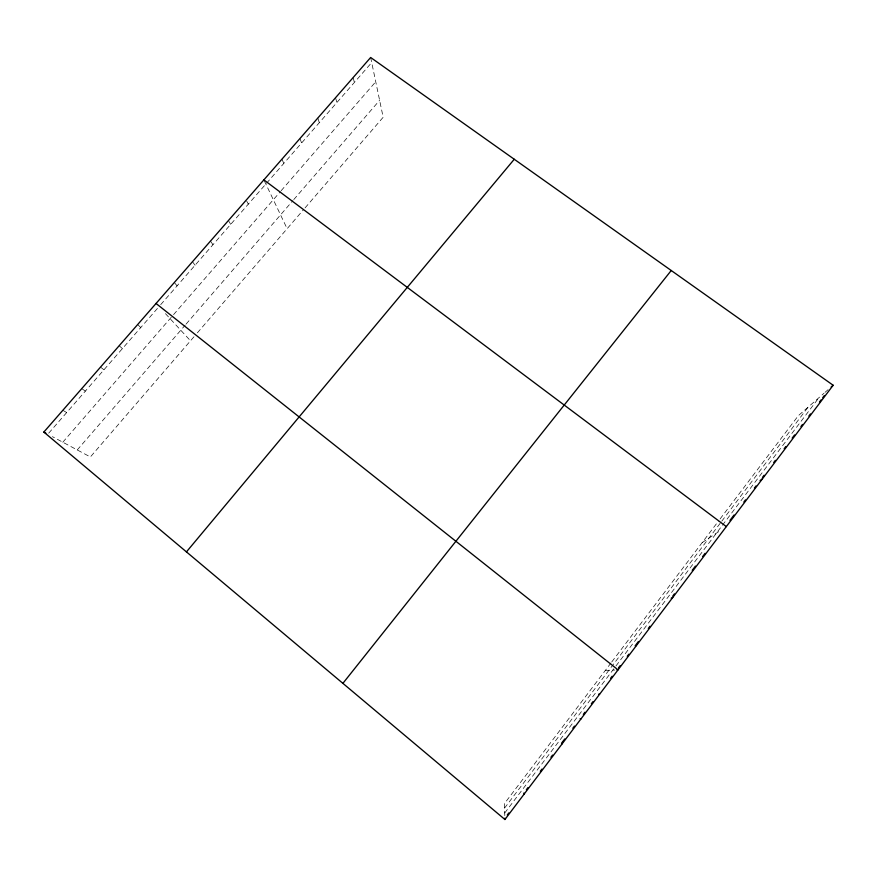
<?xml version="1.0" encoding="UTF-8"?>
<svg xmlns="http://www.w3.org/2000/svg" width="877" height="877" viewBox="0 0 877 877"><rect width="100%" height="100%" fill="white"/><g stroke="black" fill="none" stroke-linecap="round" stroke-linejoin="round"><path stroke-width="0.66" stroke-dasharray="4.38 3.29" d="M504.56 808.079L720.982 522.232M721.782 521.179L808.112 407.147M504.713 813.001L615.194 666.98M615.994 665.917L818.921 397.698M610.973 662.979L504.407 803.628L504.845 816.86M611.795 661.894L718.471 521.091M720.083 518.954L798.289 415.731L824.029 393.225M193.949 336.801L90.375 456.972L52.434 436.658M197.391 332.811L303.376 209.844M305.075 207.871L383.172 117.266L370.653 57.487M77.242 449.945L185.211 325.104M186.099 324.073L292.907 200.592M293.784 199.572L379.631 100.318M62.804 442.216L172.692 315.632M173.569 314.624L280.267 191.734M281.133 190.726L375.74 81.758M48.717 433.161L158.123 307.641M160.71 304.659L371.716 62.552M825.06 392.326L828.129 389.651M702.192 542.578L720.916 530.179M605.229 670.565L614.876 670.028M62.87 410.272L66.652 412.574M81.758 388.621L85.365 391.109M100.515 367.123L103.957 369.776M119.151 345.757L122.418 348.597M137.667 324.545L140.758 327.549M165.457 313.648L190.506 340.791M174.326 282.526L177.088 285.869M192.469 261.719L195.078 265.238M210.502 241.054L212.947 244.727M228.404 220.533L230.695 224.359M246.733 201.129L248.334 204.122M264.372 180.914L287.13 228.7M281.977 159.132L283.786 163.44M299.945 138.533L301.611 142.995M317.803 118.066L319.305 122.692M335.54 97.742L336.889 102.51M353.157 77.549L354.363 82.471"/><path stroke-width="1.32" d="M507.268 815.007L508.846 812.913M526.364 789.728L528.009 787.557M540.32 771.278L541.964 769.096M550.931 757.235L552.565 755.075M564.766 738.938L561.532 743.225L562.113 743.86M572.856 728.239L574.468 726.101M583.348 714.36L584.959 712.234M591.383 703.738L592.984 701.611M610.567 678.349L612.157 676.244M618.526 667.825L620.116 665.731M627.241 656.303L628.82 654.209M638.445 641.482L635.156 645.834L636.417 645.549M648.3 628.436L649.945 626.266M672.802 596.031L674.413 593.893M692.216 570.346L695.428 566.093M702.674 556.522L705.086 553.332M729.982 520.401L734.06 514.996M743.849 502.039L745.472 499.901M754.395 488.094L756.018 485.946M762.486 477.395L764.097 475.257M773.755 462.475L775.367 460.348M784.181 448.695L785.781 446.579M792.172 438.116L794.573 434.948M800.931 426.54L802.51 424.446M808.868 416.038L810.447 413.944M819.436 402.061L821.091 399.868M822.736 397.687L824.391 395.505M504.933 819.513L833.15 385.255L370.653 57.487L43.85 432.065L504.933 819.513L504.889 818.153M342.896 683.358L671.234 270.5M186.439 551.896L514.262 159.252M831.166 386.987L833.15 385.255M760.074 480.585L762.453 478.787M671.179 598.18L672.769 597.445M616.948 669.918L618.044 669.853L156.051 303.464M598.607 694.178L599.539 694.343M580.135 718.614L580.892 719.008M43.85 432.065L45.834 433.128M263.878 179.873L726.331 526.595M523.909 792.994L524.139 794.113"/></g></svg>
